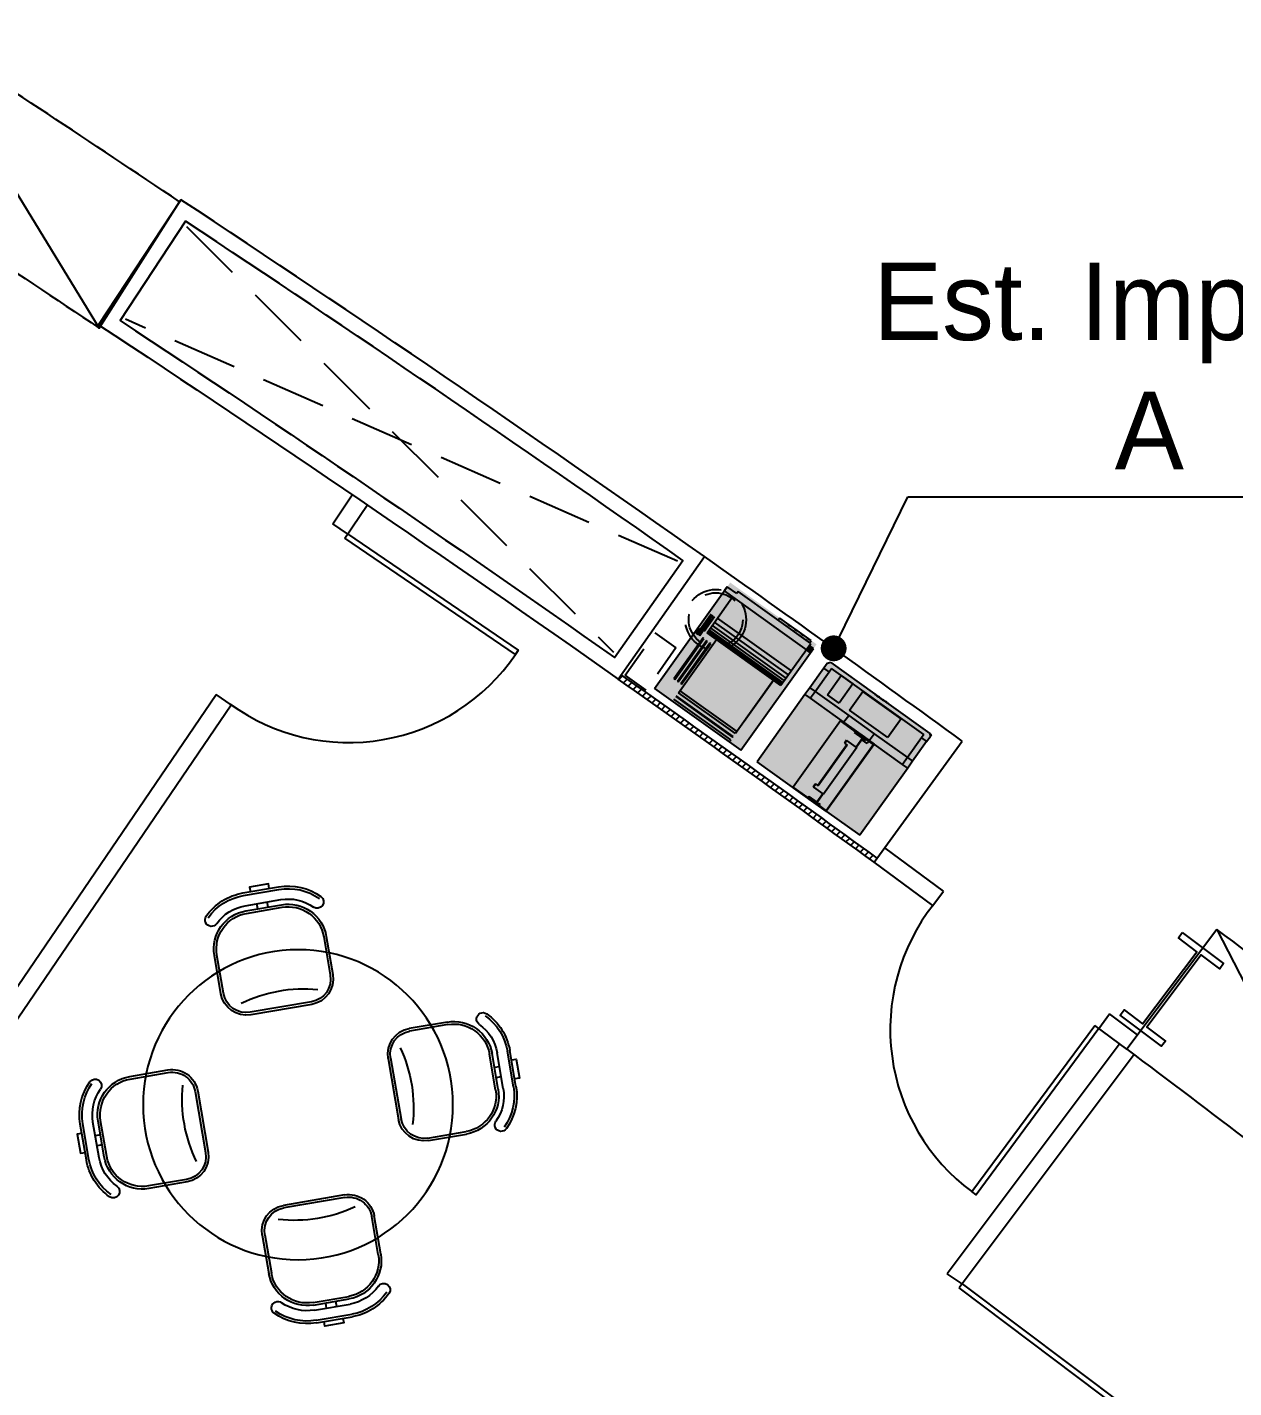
# Model space of a CAD drawing. Header units: millimetres. Extents: x 0 to 86.4, y -30.6 to 19.1.
# Drawn here: x 58.56 to 63.23, y -10.51 to -5.25 of the extents above; entities that cross this region are included whole.
import ezdxf
from ezdxf import colors
from ezdxf.entities.mleader import LeaderData, LeaderLine
from ezdxf.math import Vec2, Vec3

# ---------------------------------------------------------------- set-up
doc = ezdxf.new("R2010")
doc.units = ezdxf.units.MM
doc.linetypes.add('HIDDEN', pattern=[0.375, 0.25, -0.125])
for name, color, linetype in [('AR-ARMÁRIOS', 2, 'Continuous'), ('AR-DIV', 2, 'Continuous'), ('AR-EQP', 1, 'Continuous'), ('AR-EST', 4, 'Continuous'), ('AR-HTC', 254, 'Continuous'), ('AR-HTC-MOB', 253, 'Continuous'), ('AR-MOB', 2, 'Continuous'), ('AR-PISO', 1, 'Continuous'), ('AR-PORTA', 2, 'Continuous'), ('AR-PRJ', 1, 'HIDDEN'), ('AR-SMB', 1, 'Continuous'), ('AR-TXT', 2, 'Continuous')]:
    doc.layers.add(name, color=color, linetype=linetype)
doc.styles.add('1-125', font='stylu.ttf', dxfattribs={"height": 0.2})

# ---------------------------------------------------------------- blocks, each defined once
blk = doc.blocks.new('ANEXO III_2 PAV-R03$0$A$C28BB1703')
at = {"color": 2}
for p, q in [((0.9342, 1.7064), (0.7942, 1.7064)), ((0.9342, 1.6564), (0.7942, 1.6564)), ((0.9342, 1.6364), (0.7942, 1.6364)), ((0.6442, 1.4864), (0.6442, 1.3364)), ((1.0842, 1.3364), (1.0842, 1.4864)), ((0.7442, 1.2364), (0.9842, 1.2364)), ((0.2382, 1.0804), (0.3882, 1.0804)), ((1.4864, 1.0804), (1.3364, 1.0804)), ((0.4882, 0.9804), (0.4882, 0.7404)), ((1.2364, 0.9804), (1.2364, 0.7404)), ((0.0182, 0.7904), (0.0182, 0.9304)), ((0.0682, 0.7904), (0.0682, 0.9304)), ((0.0882, 0.7904), (0.0882, 0.9304)), ((1.6364, 0.7904), (1.6364, 0.9304)), ((1.6564, 0.7904), (1.6564, 0.9304)), ((1.7064, 0.7904), (1.7064, 0.9304)), ((0.3882, 0.6404), (0.2382, 0.6404)), ((1.3364, 0.6404), (1.4864, 0.6404)), ((0.7442, 0.4882), (0.9842, 0.4882)), ((0.6442, 0.2382), (0.6442, 0.3882)), ((1.0842, 0.3882), (1.0842, 0.2382)), ((0.9342, 0.0882), (0.7942, 0.0882)), ((0.9342, 0.0682), (0.7942, 0.0682)), ((0.9342, 0.0182), (0.7942, 0.0182))]:
    blk.add_line(p, q, dxfattribs=at)
at = {"color": 1}
for p, q in [((0.9342, 1.6964), (0.7942, 1.6964)), ((0.8475, 1.6364), (0.8475, 1.6564)), ((0.8875, 1.6364), (0.8875, 1.6564)), ((0.9342, 1.6264), (0.7942, 1.6264)), ((0.6542, 1.4864), (0.6542, 1.3364)), ((1.0742, 1.3364), (1.0742, 1.4864)), ((0.7442, 1.2464), (0.9842, 1.2464)), ((0.2382, 1.0704), (0.3882, 1.0704)), ((1.4864, 1.0704), (1.3364, 1.0704)), ((0.4782, 0.9804), (0.4782, 0.7404)), ((1.2464, 0.9804), (1.2464, 0.7404)), ((0.0282, 0.7904), (0.0282, 0.9304)), ((0.0982, 0.7904), (0.0982, 0.9304)), ((1.6264, 0.7904), (1.6264, 0.9304)), ((1.6964, 0.7904), (1.6964, 0.9304)), ((0.0882, 0.8771), (0.0682, 0.8771)), ((1.6364, 0.8771), (1.6564, 0.8771)), ((0.0882, 0.8371), (0.0682, 0.8371)), ((1.6364, 0.8371), (1.6564, 0.8371)), ((0.3882, 0.6504), (0.2382, 0.6504)), ((1.3364, 0.6504), (1.4864, 0.6504)), ((0.7442, 0.4782), (0.9842, 0.4782)), ((0.6542, 0.2382), (0.6542, 0.3882)), ((1.0742, 0.3882), (1.0742, 0.2382)), ((0.9342, 0.0982), (0.7942, 0.0982)), ((0.8475, 0.0882), (0.8475, 0.0682)), ((0.8875, 0.0882), (0.8875, 0.0682)), ((0.9342, 0.0282), (0.7942, 0.0282))]:
    blk.add_line(p, q, dxfattribs=at)
at = {"color": 2}
for points in [[(0.8304, 1.7064), (0.8304, 1.7246), (0.905, 1.7246), (0.905, 1.7064)], [(0.0182, 0.8942), (0, 0.8942), (0, 0.8196), (0.0182, 0.8196)], [(1.7064, 0.8942), (1.7246, 0.8942), (1.7246, 0.8196), (1.7064, 0.8196)], [(0.8304, 0.0182), (0.8304, 0), (0.905, 0), (0.905, 0.0182)]]:
    blk.add_lwpolyline(points, dxfattribs=at)
at = {"color": 2, "linetype": 'ByBlock'}
blk.add_circle((0.8623, 0.8623), 0.6, dxfattribs=at)
at = {"color": 2}
for centre, radius, start, end in [((0.7942, 1.4864), 0.22, 90, 135), ((0.9342, 1.4864), 0.22, 45, 90), ((0.6563, 1.6243), 0.025, 135, 315), ((0.7942, 1.4864), 0.15, 90, 180), ((0.7942, 1.4864), 0.17, 90, 135), ((0.9342, 1.4864), 0.17, 45, 90), ((0.9342, 1.4864), 0.15, 360, 90), ((1.072, 1.6243), 0.025, 225, 45), ((0.7442, 1.3364), 0.1, 180, 270), ((0.9842, 1.3364), 0.1, 270, 360), ((0.2382, 0.9304), 0.22, 135, 180), ((0.1003, 1.0683), 0.025, 315, 135), ((0.2382, 0.9304), 0.15, 90, 180), ((0.3882, 0.9804), 0.1, 0, 90), ((1.3364, 0.9804), 0.1, 90, 180), ((1.4864, 0.9304), 0.15, 360, 90), ((1.6243, 1.0683), 0.025, 45, 225), ((1.4864, 0.9304), 0.22, 360, 45), ((0.2382, 0.9304), 0.17, 135, 180), ((1.4864, 0.9304), 0.17, 360, 45), ((0.2382, 0.7904), 0.22, 180, 225), ((0.2382, 0.7904), 0.17, 180, 225), ((0.2382, 0.7904), 0.15, 180, 270), ((1.4864, 0.7904), 0.15, 270, 360), ((1.4864, 0.7904), 0.17, 315, 360), ((1.4864, 0.7904), 0.22, 315, 360), ((0.3882, 0.7404), 0.1, 270, 0), ((1.3364, 0.7404), 0.1, 180, 270), ((0.1003, 0.6526), 0.025, 225, 45), ((1.6243, 0.6526), 0.025, 135, 315), ((0.7442, 0.3882), 0.1, 90, 180), ((0.9842, 0.3882), 0.1, 0, 90), ((0.7942, 0.2382), 0.15, 180, 270), ((0.9342, 0.2382), 0.15, 270, 0), ((0.6563, 0.1003), 0.025, 45, 225), ((0.7942, 0.2382), 0.17, 225, 270), ((0.9342, 0.2382), 0.17, 270, 315), ((1.072, 0.1003), 0.025, 315, 135), ((0.7942, 0.2382), 0.22, 225, 270), ((0.9342, 0.2382), 0.22, 270, 315)]:
    blk.add_arc(centre, radius, start, end, dxfattribs=at)
at = {"color": 1}
for centre, radius, start, end in [((0.7942, 1.4864), 0.21, 90, 135), ((0.9342, 1.4864), 0.21, 45, 90), ((0.7942, 1.4864), 0.14, 90, 180), ((0.9342, 1.4864), 0.14, 360, 90), ((0.7442, 1.3364), 0.09, 180, 270), ((0.9842, 1.3364), 0.09, 270, 360), ((0.8572, 0.7556), 0.5534, 73.6911, 105.2491), ((0.2382, 0.9304), 0.21, 135, 180), ((0.2382, 0.9304), 0.14, 90, 180), ((0.3882, 0.9804), 0.09, 0, 90), ((1.3364, 0.9804), 0.09, 90, 180), ((1.4864, 0.9304), 0.14, 360, 90), ((1.4864, 0.9304), 0.21, 360, 45), ((0.969, 0.8674), 0.5534, 164.7509, 196.3089), ((0.7556, 0.8674), 0.5534, 343.6911, 15.2491), ((0.2382, 0.7904), 0.21, 180, 225), ((0.2382, 0.7904), 0.14, 180, 270), ((1.4864, 0.7904), 0.14, 270, 360), ((1.4864, 0.7904), 0.21, 315, 360), ((0.3882, 0.7404), 0.09, 270, 0), ((1.3364, 0.7404), 0.09, 180, 270), ((0.7442, 0.3882), 0.09, 90, 180), ((0.9842, 0.3882), 0.09, 0, 90), ((0.8572, 0.969), 0.5534, 254.7509, 286.3089), ((0.7942, 0.2382), 0.14, 180, 270), ((0.9342, 0.2382), 0.14, 270, 0), ((0.7942, 0.2382), 0.21, 225, 270), ((0.9342, 0.2382), 0.21, 270, 315)]:
    blk.add_arc(centre, radius, start, end, dxfattribs=at)
blk = doc.blocks.new('IMPRESSORA tp')
at = {"layer": 'AR-HTC-MOB'}
h = blk.add_hatch(color=254, dxfattribs=at)
h.dxf.hatch_style = 1
h.paths.add_polyline_path([(32.7906, -85.2928), (32.7805, -85.2837), (32.3124, -85.2837), (32.3124, -85.7727), (32.7906, -85.7727)])
at = {"layer": 'AR-EQP'}
for p, q in [((32.3124, -85.5649), (32.3124, -85.2837)), ((32.6317, -85.2837), (32.3124, -85.2837)), ((32.6644, -85.2837), (32.6317, -85.2837)), ((32.6317, -85.2837), (32.6317, -85.3081)), ((32.6317, -85.3081), (32.6644, -85.3081)), ((32.6317, -85.3081), (32.6317, -85.4671)), ((32.7579, -85.2837), (32.6644, -85.2837)), ((32.6644, -85.2837), (32.6644, -85.3081)), ((32.6644, -85.3081), (32.6644, -85.4687)), ((32.6644, -85.3081), (32.7579, -85.3081)), ((32.7579, -85.3081), (32.7579, -85.2837)), ((32.7805, -85.2837), (32.7579, -85.2837)), ((32.7579, -85.3081), (32.7743, -85.3081)), ((32.7743, -85.7482), (32.7743, -85.3081)), ((32.7906, -85.2928), (32.7805, -85.2837)), ((32.7906, -85.2928), (32.7906, -85.5008)), ((32.6821, -85.3547), (32.7734, -85.3547)), ((32.6821, -85.4108), (32.6821, -85.3547)), ((32.7734, -85.3547), (32.7734, -85.4108)), ((32.7734, -85.4108), (32.6821, -85.4108)), ((32.3141, -85.5249), (32.3141, -85.4548)), ((32.6294, -85.4548), (32.3141, -85.4548)), ((32.6294, -85.5249), (32.6294, -85.4548)), ((32.6317, -85.4671), (32.6644, -85.4687)), ((32.6317, -85.4671), (32.6317, -85.5649)), ((32.6644, -85.4687), (32.6644, -85.5893)), ((32.6833, -85.459), (32.7724, -85.459)), ((32.6833, -85.6408), (32.6833, -85.459)), ((32.7724, -85.6408), (32.7724, -85.459)), ((32.3198, -85.5249), (32.3141, -85.5249)), ((32.3141, -85.5249), (32.3141, -85.5649)), ((32.3198, -85.5249), (32.3198, -85.5636)), ((32.36, -85.517), (32.36, -85.5188)), ((32.36, -85.517), (32.3741, -85.517)), ((32.3741, -85.5188), (32.36, -85.5188)), ((32.36, -85.5188), (32.36, -85.5636)), ((32.3741, -85.517), (32.3741, -85.5188)), ((32.3741, -85.5188), (32.3741, -85.5287)), ((32.3741, -85.5287), (32.3741, -85.5305)), ((32.568, -85.5287), (32.3741, -85.5287)), ((32.568, -85.5305), (32.3741, -85.5305)), ((32.582, -85.517), (32.568, -85.517)), ((32.568, -85.517), (32.568, -85.5188)), ((32.582, -85.5188), (32.568, -85.5188)), ((32.568, -85.5188), (32.568, -85.5287)), ((32.568, -85.5287), (32.568, -85.5305)), ((32.582, -85.517), (32.582, -85.5188)), ((32.582, -85.5636), (32.582, -85.5188)), ((32.6294, -85.5249), (32.624, -85.5249)), ((32.624, -85.5636), (32.624, -85.5249)), ((32.6294, -85.5249), (32.6294, -85.5649)), ((32.7906, -85.5008), (32.7914, -85.5008)), ((32.7906, -85.5008), (32.7906, -85.502)), ((32.7906, -85.502), (32.7914, -85.502)), ((32.7906, -85.502), (32.7906, -85.5054)), ((32.7906, -85.5054), (32.7914, -85.5054)), ((32.7906, -85.5054), (32.7906, -85.5068)), ((32.7906, -85.5068), (32.7914, -85.5068)), ((32.7906, -85.5068), (32.7906, -85.5107)), ((32.7906, -85.5107), (32.7914, -85.5107)), ((32.7906, -85.5107), (32.7906, -85.5108)), ((32.7906, -85.5108), (32.7914, -85.5108)), ((32.7906, -85.5108), (32.7906, -85.5128)), ((32.7906, -85.5128), (32.7914, -85.5128)), ((32.7906, -85.5128), (32.7906, -85.5129)), ((32.7906, -85.5129), (32.7914, -85.5129)), ((32.7906, -85.5129), (32.7906, -85.5199)), ((32.7906, -85.5199), (32.7914, -85.5199)), ((32.7906, -85.5199), (32.7906, -85.5208)), ((32.7906, -85.5208), (32.7914, -85.5208)), ((32.7906, -85.5208), (32.7906, -85.5247)), ((32.7906, -85.5247), (32.7914, -85.5247)), ((32.7906, -85.5247), (32.7906, -85.5249)), ((32.7906, -85.5249), (32.7914, -85.5249)), ((32.7906, -85.5249), (32.7906, -85.5255)), ((32.7914, -85.5255), (32.7906, -85.5255)), ((32.7906, -85.5255), (32.7906, -85.5271)), ((32.7906, -85.5271), (32.7914, -85.5271)), ((32.7906, -85.5271), (32.7906, -85.5293)), ((32.7906, -85.5293), (32.7914, -85.5293)), ((32.7906, -85.5293), (32.7906, -85.5304)), ((32.7906, -85.5304), (32.7914, -85.5304)), ((32.7906, -85.5304), (32.7906, -85.533)), ((32.7914, -85.5008), (32.7914, -85.502)), ((32.7914, -85.5054), (32.7914, -85.502)), ((32.7914, -85.5068), (32.7914, -85.5054)), ((32.7914, -85.5107), (32.7914, -85.5068)), ((32.7914, -85.5108), (32.7914, -85.5128)), ((32.7914, -85.5128), (32.7914, -85.5129)), ((32.7914, -85.5199), (32.7914, -85.5129)), ((32.7914, -85.5199), (32.7914, -85.5208)), ((32.7914, -85.5247), (32.7914, -85.5208)), ((32.7914, -85.5249), (32.7914, -85.5247)), ((32.7914, -85.5255), (32.7914, -85.5249)), ((32.7914, -85.5255), (32.7914, -85.5271)), ((32.7914, -85.5271), (32.7914, -85.5293)), ((32.7914, -85.533), (32.7914, -85.5304)), ((32.3141, -85.5649), (32.3124, -85.5649)), ((32.3124, -85.6138), (32.3124, -85.5649)), ((32.3141, -85.5649), (32.3141, -85.5732)), ((32.3141, -85.5732), (32.3141, -85.5791)), ((32.3198, -85.5732), (32.3141, -85.5732)), ((32.3141, -85.5791), (32.3198, -85.5791)), ((32.3141, -85.5791), (32.3141, -85.6119)), ((32.36, -85.5636), (32.3198, -85.5636)), ((32.3198, -85.5649), (32.3198, -85.5636)), ((32.36, -85.5649), (32.3198, -85.5649)), ((32.3198, -85.5732), (32.3198, -85.5649)), ((32.3198, -85.5791), (32.3198, -85.5732)), ((32.36, -85.5636), (32.36, -85.5649)), ((32.36, -85.5649), (32.36, -85.5655)), ((32.582, -85.5655), (32.36, -85.5655)), ((32.624, -85.5636), (32.582, -85.5636)), ((32.582, -85.5636), (32.582, -85.5649)), ((32.582, -85.5649), (32.582, -85.5655)), ((32.6177, -85.5649), (32.582, -85.5649)), ((32.6177, -85.567), (32.6177, -85.5649)), ((32.624, -85.5649), (32.6177, -85.5649)), ((32.6177, -85.567), (32.624, -85.567)), ((32.6177, -85.5893), (32.6177, -85.567)), ((32.624, -85.5649), (32.624, -85.5636)), ((32.624, -85.567), (32.624, -85.5649)), ((32.624, -85.5732), (32.624, -85.567)), ((32.624, -85.5791), (32.624, -85.5732)), ((32.6294, -85.5732), (32.624, -85.5732)), ((32.6294, -85.5791), (32.624, -85.5791)), ((32.6317, -85.5649), (32.6294, -85.5649)), ((32.6294, -85.5649), (32.6294, -85.5732)), ((32.6294, -85.5732), (32.6294, -85.5791)), ((32.6294, -85.5893), (32.6294, -85.5791)), ((32.6317, -85.5649), (32.6317, -85.5893)), ((32.7906, -85.533), (32.7914, -85.533)), ((32.7906, -85.533), (32.7906, -85.5363)), ((32.7906, -85.5363), (32.7914, -85.5363)), ((32.7906, -85.5363), (32.7906, -85.5396)), ((32.7906, -85.5396), (32.7914, -85.5396)), ((32.7906, -85.5396), (32.7906, -85.5422)), ((32.7906, -85.5422), (32.7914, -85.5422)), ((32.7906, -85.5422), (32.7906, -85.5426)), ((32.7906, -85.5426), (32.7914, -85.5426)), ((32.7906, -85.5426), (32.7906, -85.5428)), ((32.7906, -85.5428), (32.7914, -85.5428)), ((32.7906, -85.5428), (32.7906, -85.546)), ((32.7906, -85.546), (32.7914, -85.546)), ((32.7906, -85.546), (32.7906, -85.5471)), ((32.7906, -85.5471), (32.7914, -85.5471)), ((32.7906, -85.5471), (32.7906, -85.5479)), ((32.7906, -85.5479), (32.7914, -85.5479)), ((32.7906, -85.5479), (32.7906, -85.5521)), ((32.7906, -85.5521), (32.7914, -85.5521)), ((32.7906, -85.5521), (32.7906, -85.5523)), ((32.7906, -85.5523), (32.7914, -85.5523)), ((32.7906, -85.5523), (32.7906, -85.5527)), ((32.7906, -85.5527), (32.7914, -85.5527)), ((32.7906, -85.5527), (32.7906, -85.553)), ((32.7906, -85.553), (32.7914, -85.553)), ((32.7906, -85.553), (32.7906, -85.5534)), ((32.7906, -85.5534), (32.7914, -85.5534)), ((32.7906, -85.5534), (32.7906, -85.5535)), ((32.7906, -85.5535), (32.7914, -85.5535)), ((32.7906, -85.5535), (32.7906, -85.5605)), ((32.7906, -85.5605), (32.7914, -85.5605)), ((32.7906, -85.5605), (32.7906, -85.5611)), ((32.7906, -85.5611), (32.7914, -85.5611)), ((32.7906, -85.5611), (32.7906, -85.5613)), ((32.7906, -85.5613), (32.7914, -85.5613)), ((32.7906, -85.5613), (32.7906, -85.5648)), ((32.7906, -85.5648), (32.7914, -85.5648)), ((32.7906, -85.5648), (32.7906, -85.569)), ((32.7906, -85.569), (32.7914, -85.569)), ((32.7906, -85.569), (32.7906, -85.7638)), ((32.7914, -85.5363), (32.7914, -85.533)), ((32.7914, -85.5363), (32.7914, -85.5396)), ((32.7914, -85.5422), (32.7914, -85.5396)), ((32.7914, -85.5428), (32.7914, -85.5426)), ((32.7914, -85.546), (32.7914, -85.5428)), ((32.7914, -85.5471), (32.7914, -85.546)), ((32.7914, -85.5479), (32.7914, -85.5471)), ((32.7914, -85.5521), (32.7914, -85.5479)), ((32.7914, -85.5523), (32.7914, -85.5521)), ((32.7914, -85.553), (32.7914, -85.5527)), ((32.7914, -85.5534), (32.7914, -85.553)), ((32.7914, -85.5535), (32.7914, -85.5534)), ((32.7914, -85.5605), (32.7914, -85.5535)), ((32.7914, -85.5613), (32.7914, -85.5611)), ((32.7914, -85.5613), (32.7914, -85.5648)), ((32.7914, -85.569), (32.7914, -85.5648)), ((32.3141, -85.6138), (32.3124, -85.6138)), ((32.3124, -85.6138), (32.3124, -85.7727)), ((32.6294, -85.6119), (32.3141, -85.6119)), ((32.3141, -85.6138), (32.3141, -85.6119)), ((32.6294, -85.6138), (32.3141, -85.6138)), ((32.6294, -85.5893), (32.6177, -85.5893)), ((32.6294, -85.6119), (32.6294, -85.5893)), ((32.6294, -85.6138), (32.6294, -85.6119)), ((32.6317, -85.6138), (32.6294, -85.6138)), ((32.6317, -85.5893), (32.6644, -85.5893)), ((32.6317, -85.5893), (32.6317, -85.6138)), ((32.6317, -85.7482), (32.6317, -85.6138)), ((32.6644, -85.5893), (32.6644, -85.7482)), ((32.7724, -85.6408), (32.6833, -85.6408)), ((32.6317, -85.7727), (32.3124, -85.7727)), ((32.6644, -85.7482), (32.6317, -85.7482)), ((32.6317, -85.7727), (32.6317, -85.7482)), ((32.6644, -85.7727), (32.6317, -85.7727)), ((32.7579, -85.7482), (32.6644, -85.7482)), ((32.6644, -85.7482), (32.6644, -85.7727)), ((32.7579, -85.7727), (32.6644, -85.7727)), ((32.7579, -85.7482), (32.7579, -85.7727)), ((32.7743, -85.7482), (32.7579, -85.7482)), ((32.7579, -85.7727), (32.7808, -85.7727)), ((32.7906, -85.7638), (32.7808, -85.7727)), ((32.7906, -85.7727), (32.7808, -85.7727)), ((32.7906, -85.7727), (32.7906, -85.7638))]:
    blk.add_line(p, q, dxfattribs=at)
blk = doc.blocks.new('ESTABILIZADOR')
at = {"color": 252, "linetype": 'HIDDEN', "ltscale": 0.5}
blk.add_lwpolyline([(22.1873, -57.71), (22.2873, -57.71), (22.2873, -57.91), (22.1873, -57.91), (22.1873, -57.71)], dxfattribs=at)
blk = doc.blocks.new('IMPRESSORA TP2')
at = {"layer": 'AR-HTC-MOB'}
h = blk.add_hatch(color=254, dxfattribs=at)
h.dxf.hatch_style = 1
h.paths.add_polyline_path([(22.0025, -57.0786), (21.5915, -57.0786), (21.5915, -57.5826), (22.0025, -57.5826)])
at = {"color": 1}
for p, q in [((21.9825, -57.0886), (21.6365, -57.0886)), ((21.6365, -57.0886), (21.6365, -57.0986)), ((21.9825, -57.0886), (21.6365, -57.0886)), ((21.6365, -57.0886), (21.6365, -57.0986)), ((21.9775, -57.0786), (21.8275, -57.0786)), ((21.8275, -57.0786), (21.8275, -57.0886)), ((21.9775, -57.0786), (21.8275, -57.0786)), ((21.8275, -57.0786), (21.8275, -57.0886)), ((21.871, -57.0813), (21.8709, -57.0844)), ((21.871, -57.0813), (21.8709, -57.0844)), ((21.9016, -57.0813), (21.9015, -57.0844)), ((21.9016, -57.0813), (21.9015, -57.0844)), ((21.9329, -57.0813), (21.9328, -57.0844)), ((21.9329, -57.0813), (21.9328, -57.0844)), ((21.9618, -57.0813), (21.9618, -57.0844)), ((21.9618, -57.0813), (21.9618, -57.0844)), ((21.9775, -57.0886), (21.9775, -57.0786)), ((21.9775, -57.0886), (21.9775, -57.0786)), ((21.9825, -57.0886), (21.9775, -57.0886)), ((21.9825, -57.0886), (21.9775, -57.0886)), ((21.9825, -57.0986), (21.9825, -57.0886)), ((21.9825, -57.0986), (21.9825, -57.0886)), ((21.5915, -57.5826), (21.5915, -57.0986)), ((21.6365, -57.0986), (21.5915, -57.0986)), ((21.5915, -57.0986), (21.5915, -57.1186)), ((21.5915, -57.5826), (21.5915, -57.0986)), ((21.6365, -57.0986), (21.5915, -57.0986)), ((21.5915, -57.0986), (21.5915, -57.1186)), ((21.5915, -57.1186), (22.0025, -57.1186)), ((21.5915, -57.1186), (22.0025, -57.1186)), ((21.6315, -57.2886), (21.6315, -57.1186)), ((21.6315, -57.2886), (21.6315, -57.1186)), ((22.0025, -57.0986), (21.9825, -57.0986)), ((21.9825, -57.0986), (21.9825, -57.0986)), ((21.9825, -57.0986), (21.9825, -57.1186)), ((22.0025, -57.0986), (21.9825, -57.0986)), ((21.9825, -57.0986), (21.9825, -57.0986)), ((21.9825, -57.0986), (21.9825, -57.1186)), ((21.9825, -57.1186), (21.9825, -57.2886)), ((22.0025, -57.1186), (21.9825, -57.1186)), ((21.9825, -57.1186), (21.9825, -57.2886)), ((22.0025, -57.1186), (21.9825, -57.1186)), ((22.0025, -57.5826), (22.0025, -57.0986)), ((22.0025, -57.5826), (22.0025, -57.0986)), ((21.6025, -57.2906), (21.6025, -57.2206)), ((21.6025, -57.2906), (21.6025, -57.2206)), ((21.6065, -57.2206), (21.6065, -57.2906)), ((21.6065, -57.2206), (21.6065, -57.2906)), ((21.6105, -57.2906), (21.6105, -57.2206)), ((21.6105, -57.2906), (21.6105, -57.2206)), ((21.6185, -57.2906), (21.6185, -57.2206)), ((21.6185, -57.2906), (21.6185, -57.2206)), ((21.9825, -57.2186), (21.6315, -57.2186)), ((21.9825, -57.2186), (21.6315, -57.2186)), ((21.9825, -57.2386), (21.6315, -57.2386)), ((21.9825, -57.2386), (21.6315, -57.2386)), ((21.5985, -57.3143), (21.5985, -57.2906)), ((21.5985, -57.3143), (21.5985, -57.2906)), ((21.6025, -57.2906), (21.6065, -57.2906)), ((21.6025, -57.3143), (21.6025, -57.2906)), ((21.6025, -57.2906), (21.6065, -57.2906)), ((21.6025, -57.3143), (21.6025, -57.2906)), ((21.6065, -57.3143), (21.6065, -57.2906)), ((21.6065, -57.3143), (21.6065, -57.2906)), ((21.6105, -57.2906), (21.6145, -57.2906)), ((21.6105, -57.3143), (21.6105, -57.2906)), ((21.6105, -57.2906), (21.6145, -57.2906)), ((21.6105, -57.3143), (21.6105, -57.2906)), ((21.6145, -57.3143), (21.6145, -57.2906)), ((21.6145, -57.3143), (21.6145, -57.2906)), ((21.9825, -57.2536), (21.6315, -57.2536)), ((21.9825, -57.2536), (21.6315, -57.2536)), ((21.9825, -57.2656), (21.6315, -57.2656)), ((21.9825, -57.2656), (21.6315, -57.2656)), ((21.9825, -57.2746), (21.6315, -57.2746)), ((21.9825, -57.2746), (21.6315, -57.2746)), ((21.9825, -57.2816), (21.6315, -57.2816)), ((21.9825, -57.2816), (21.6315, -57.2816)), ((21.9825, -57.2866), (21.6315, -57.2866)), ((21.9825, -57.2866), (21.6315, -57.2866)), ((21.9825, -57.2886), (21.6315, -57.2886)), ((21.6315, -57.2886), (21.6315, -57.2886)), ((21.9825, -57.2886), (21.6315, -57.2886)), ((21.6315, -57.2886), (21.6315, -57.2886)), ((21.6765, -57.5426), (21.6765, -57.2886)), ((21.6765, -57.5426), (21.6765, -57.2886)), ((21.9475, -57.4837), (21.9475, -57.2886)), ((21.9475, -57.2886), (21.9475, -57.5426)), ((21.9475, -57.4837), (21.9475, -57.2886)), ((21.9475, -57.2886), (21.9475, -57.5426)), ((21.6025, -57.3143), (21.5985, -57.3143)), ((21.6025, -57.3143), (21.5985, -57.3143)), ((21.6025, -57.3143), (21.6065, -57.3143)), ((21.6025, -57.3143), (21.6065, -57.3143)), ((21.6105, -57.3143), (21.6145, -57.3143)), ((21.6105, -57.3143), (21.6145, -57.3143)), ((21.6344, -57.3143), (21.6304, -57.3143)), ((21.6304, -57.3143), (21.6304, -57.5083)), ((21.6344, -57.3143), (21.6304, -57.3143)), ((21.6304, -57.3143), (21.6304, -57.5083)), ((21.6344, -57.5083), (21.6344, -57.3143)), ((21.6344, -57.5083), (21.6344, -57.3143)), ((21.6509, -57.3143), (21.6469, -57.3143)), ((21.6469, -57.5083), (21.6469, -57.3143)), ((21.6509, -57.3143), (21.6469, -57.3143)), ((21.6469, -57.5083), (21.6469, -57.3143)), ((21.6509, -57.5083), (21.6509, -57.3143)), ((21.6509, -57.5083), (21.6509, -57.3143)), ((21.6669, -57.3143), (21.6629, -57.3143)), ((21.6629, -57.5083), (21.6629, -57.3143)), ((21.6669, -57.3143), (21.6629, -57.3143)), ((21.6629, -57.5083), (21.6629, -57.3143)), ((21.6669, -57.5083), (21.6669, -57.3143)), ((21.6669, -57.5083), (21.6669, -57.3143)), ((21.5915, -57.5826), (21.5915, -57.4876)), ((21.5915, -57.5826), (21.5915, -57.4876)), ((21.6304, -57.5083), (21.6344, -57.5083)), ((21.6304, -57.5083), (21.6344, -57.5083)), ((21.6469, -57.5083), (21.6509, -57.5083)), ((21.6469, -57.5083), (21.6509, -57.5083)), ((21.6629, -57.5083), (21.6669, -57.5083)), ((21.6629, -57.5083), (21.6669, -57.5083)), ((21.9473, -57.5566), (21.6763, -57.5566)), ((21.9473, -57.5566), (21.6763, -57.5566)), ((21.6763, -57.5606), (21.9473, -57.5606)), ((21.6763, -57.5606), (21.9473, -57.5606)), ((21.6765, -57.5426), (21.6765, -57.5226)), ((21.6765, -57.5426), (21.6765, -57.5226)), ((21.6765, -57.5326), (21.9475, -57.5326)), ((21.6765, -57.5326), (21.9475, -57.5326)), ((21.9475, -57.5426), (21.6765, -57.5426)), ((21.9475, -57.5426), (21.6765, -57.5426)), ((21.9473, -57.5606), (21.9473, -57.5566)), ((21.9473, -57.5606), (21.9473, -57.5566)), ((21.5915, -57.5826), (22.0025, -57.5826)), ((21.9473, -57.5731), (21.6763, -57.5731)), ((21.9473, -57.5731), (21.6763, -57.5731)), ((21.9473, -57.5771), (21.9473, -57.5731)), ((21.9473, -57.5771), (21.9473, -57.5731))]:
    blk.add_line(p, q, dxfattribs=at)
for points in [[(21.8806, -57.0844), (21.8806, -57.0813), (21.8709, -57.0844), (21.871, -57.0813)], [(21.8806, -57.0844), (21.8806, -57.0813), (21.8709, -57.0844), (21.871, -57.0813)], [(21.9112, -57.0844), (21.9112, -57.0813), (21.9015, -57.0844), (21.9016, -57.0813)], [(21.9112, -57.0844), (21.9112, -57.0813), (21.9015, -57.0844), (21.9016, -57.0813)], [(21.9425, -57.0844), (21.9425, -57.0813), (21.9328, -57.0844), (21.9329, -57.0813)], [(21.9425, -57.0844), (21.9425, -57.0813), (21.9328, -57.0844), (21.9329, -57.0813)], [(21.9714, -57.0844), (21.9714, -57.0813), (21.9618, -57.0844), (21.9618, -57.0813)], [(21.9714, -57.0844), (21.9714, -57.0813), (21.9618, -57.0844), (21.9618, -57.0813)], [(22.0025, -57.1186), (22.0025, -57.0986), (21.9825, -57.1186), (21.9825, -57.0986)], [(22.0025, -57.1186), (22.0025, -57.0986), (21.9825, -57.1186), (21.9825, -57.0986)], [(21.6025, -57.2206), (21.6025, -57.2906), (21.5985, -57.2206), (21.5985, -57.2906)], [(21.6025, -57.2206), (21.6025, -57.2906), (21.5985, -57.2206), (21.5985, -57.2906)], [(21.6105, -57.2206), (21.6105, -57.2906), (21.6065, -57.2206), (21.6065, -57.2906)], [(21.6105, -57.2206), (21.6105, -57.2906), (21.6065, -57.2206), (21.6065, -57.2906)], [(21.6185, -57.2206), (21.6185, -57.2906), (21.6145, -57.2206), (21.6145, -57.2906)], [(21.6185, -57.2206), (21.6185, -57.2906), (21.6145, -57.2206), (21.6145, -57.2906)], [(21.6763, -57.5566), (21.9473, -57.5566), (21.6763, -57.5606), (21.9473, -57.5606)], [(21.6763, -57.5566), (21.9473, -57.5566), (21.6763, -57.5606), (21.9473, -57.5606)], [(21.6763, -57.5731), (21.9473, -57.5731), (21.6763, -57.5771), (21.9473, -57.5771)], [(21.6763, -57.5731), (21.9473, -57.5731), (21.6763, -57.5771), (21.9473, -57.5771)]]:
    blk.add_solid(points, dxfattribs=at)
blk = doc.blocks.new('LIXEIRA')
at = {"color": 252, "linetype": 'HIDDEN', "ltscale": 0.5}
for radius in [0.1175, 0.1044]:
    blk.add_circle((33.3481, -85.6365), radius, dxfattribs=at)
blk = doc.blocks.new('_Dot')
at = {"color": 0, "linetype": 'ByBlock', "lineweight": -2}
blk.add_line((-0.5, 0), (-1, 0), dxfattribs=at)
at = {"color": 0, "linetype": 'ByBlock', "const_width": 0.5}
blk.add_lwpolyline([(-0.25, 0, 1), (0.25, 0, 1)], format="xyb", close=True, dxfattribs=at)

msp = doc.modelspace()

# ---------------------------------------------------------------- hatches: boundary and pattern name
at = {"layer": 'AR-HTC'}
h = msp.add_hatch(dxfattribs=at)
h.set_pattern_fill('ANSI31', color=1, scale=0.007)
h.set_pattern_definition([(45, (0.300136, 67.081452), (-0.015715448, 0.015715448), [])])
h.paths.add_polyline_path([(60.8601, -7.7548), (60.8486, -7.7712, -0.003834), (61.8391, -8.48), (61.8508, -8.4638, 0.003834)])

# ---------------------------------------------------------------- linework, layer by layer
at = {"layer": 'AR-ARMÁRIOS'}
msp.add_line((61.8391, -8.48), (62.1802, -8.0109), dxfattribs=at)
for points in [[(59.1498, -5.9231, 0.00383), (58.1252, -5.2477), (57.8138, -5.737, -0.003805), (58.8384, -6.4124)], [(59.155, -5.9153), (58.8358, -6.3995, -0.007669), (60.8486, -7.7712), (61.1826, -7.2969, 0.007669)], [(63.1668, -8.7401), (62.8185, -9.2039, -0.003834), (63.7867, -9.9427), (64.1421, -9.4844, 0.003834)]]:
    msp.add_lwpolyline(points, format="xyb", close=True, dxfattribs=at)
at = {"layer": 'AR-ARMÁRIOS', "color": 1}
for points in [[(58.1252, -5.2477), (58.8384, -6.4124)], [(63.1668, -8.7401), (63.7867, -9.9427)]]:
    msp.add_lwpolyline(points, dxfattribs=at)
msp.add_lwpolyline([(59.172, -5.9984), (58.9189, -6.3825, -0.007291), (60.8341, -7.6876), (61.0989, -7.3115, 0.007294)], format="xyb", close=True, dxfattribs=at)
msp.add_arc((15.13, -72.7), 79.99, 53.970538, 54.849306, dxfattribs=at)
at = {"layer": 'AR-ARMÁRIOS'}
for radius in [79.41, 79.43]:
    msp.add_arc((15.13, -72.7), radius, 53.970538, 54.849306, dxfattribs=at)
at = {"layer": 'AR-DIV'}
for p, q in [((59.7425, -7.1695), (59.8185, -7.0579)), ((59.7891, -7.2255), (59.8764, -7.0973)), ((59.8003, -7.2089), (59.7425, -7.1695)), ((56.0118, -12.6442), (59.2919, -7.8308)), ((59.3497, -7.8702), (59.2919, -7.8308)), ((56.0697, -12.6836), (59.3497, -7.8702)), ((62.108, -8.5917), (61.8807, -8.4237)), ((62.0664, -8.648), (61.8391, -8.48)), ((62.0664, -8.648), (62.108, -8.5917)), ((62.7099, -9.1236), (62.7515, -9.0673)), ((62.8601, -9.1476), (62.7515, -9.0673)), ((62.8185, -9.2039), (62.6938, -9.1117)), ((62.7886, -9.1855), (62.1224, -10.0727)), ((62.8465, -9.2249), (62.1682, -10.1281)), ((62.1802, -10.1121), (62.1224, -10.0727))]:
    msp.add_line(p, q, dxfattribs=at)
at = {"layer": 'AR-EST'}
msp.add_lwpolyline([(63.033, -8.7521), (63.1928, -8.8723), (63.1778, -8.8923), (63.1058, -8.8382), (62.8955, -9.118), (62.9674, -9.1721), (62.9524, -9.192), (62.7926, -9.0718), (62.8076, -9.0519), (62.8795, -9.106), (63.0899, -8.8262), (63.0179, -8.7721), (63.033, -8.7521)], dxfattribs=at)
at = {"layer": 'AR-PISO'}
for centre, start, end in [((59.8052, -7.2363), 233.9772, 325.7184), ((62.6824, -9.1274), 141.7802, 233.5214)]:
    msp.add_arc(centre, 0.7806, start, end, dxfattribs=at)
at = {"layer": 'AR-PORTA'}
for points in [[(59.8003, -7.2089), (60.4614, -7.6594), (60.4502, -7.676), (59.7891, -7.2255)], [(62.7099, -9.1236), (62.2344, -9.767), (62.2183, -9.7551), (62.6938, -9.1117)], [(62.1802, -10.1121), (62.8199, -10.5925), (62.8079, -10.6085), (62.1682, -10.1281)]]:
    msp.add_lwpolyline(points, dxfattribs=at)
at = {"layer": 'AR-PRJ', "color": 1}
for p, q in [((59.1763, -6.0192), (60.8305, -7.6667)), ((61.078, -7.3151), (58.9396, -6.3782))]:
    msp.add_line(p, q, dxfattribs=at)

# ---------------------------------------------------------------- block references
at = {"layer": 'AR-EQP', "color": 10, "rotation": 324.4572742598222}
msp.add_blockref('IMPRESSORA TP2', (76.8939, 51.5977), dxfattribs=at)
at = {"layer": 'AR-EQP', "color": 6, "rotation": 324.9182420058625}
msp.add_blockref('ESTABILIZADOR', (76.002, 52.3854), dxfattribs=at)
at = {"layer": 'AR-EQP', "rotation": 54.45727425981621}
msp.add_blockref('IMPRESSORA tp', (-26.7913, 15.1931), dxfattribs=at)
at = {"layer": 'AR-MOB', "rotation": 328.6070441245519}
msp.add_blockref('LIXEIRA', (77.368, 82.9302), dxfattribs=at)
at = {"layer": 'AR-MOB', "xscale": -0.9999999999999999, "rotation": 9.728566821382717}
msp.add_blockref('ANEXO III_2 PAV-R03$0$A$C28BB1703', (60.604, -10.1231), dxfattribs=at)

# ---------------------------------------------------------------- texts
at = {"layer": 'AR-TXT', "color": 2, "insert": (62.9053, -6.3086), "char_height": 0.15, "attachment_point": 5, "style": '1-125'}
msp.add_mtext('{\\H2x;\\PEst. Impres.\\PA}', dxfattribs=at)

# ---------------------------------------------------------------- leaders
at = {"layer": 'AR-SMB'}
ml = msp.add_multileader_mtext('Standard', dxfattribs=at)
ml.set_content('', color=256)
ml.set_leader_properties()
ml.set_arrow_properties(name='DOT')
ml.build(insert=Vec2(0, 0))
ml.multileader.update_dxf_attribs({"text_right_attachment_type": 6, "dogleg_length": 0.36, "arrow_head_size": 0.1})
ctx = ml.context
ctx.base_point, ctx.char_height, ctx.arrow_head_size, ctx.landing_gap_size, ctx.plane_origin = Vec3(64.2173, -7.0659), 0.18, 0.1, 0.09, Vec3(61.6828, -7.652)
ctx.right_attachment = 6
notes = []
notes.append((ctx, [(0, (1, 1, 0), (61.97, -7.0659), (1, 0), 2.2473, [(0, [(61.6828, -7.652)], 0, [])])]))
ctx.mtext.insert, ctx.mtext.flow_direction = Vec3(64.3073, -6.9759), 5
for ctx, leaders in notes:
    for number, flags, end, landing, length, lines in leaders:
        leader = LeaderData()
        leader.index, (leader.has_last_leader_line, leader.has_dogleg_vector, leader.attachment_direction) = number, flags
        leader.last_leader_point, leader.dogleg_vector, leader.dogleg_length = Vec3(end), Vec3(landing), length
        for number, points, colour, breaks in lines:
            line = LeaderLine()
            line.index, line.vertices, line.color, line.breaks = number, Vec3.list(points), colors.encode_raw_color(colour), breaks
            leader.lines.append(line)
        ctx.leaders.append(leader)

doc.saveas('drawing.dxf')
